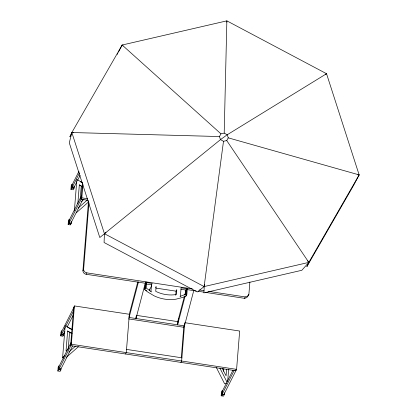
<?xml version="1.0" encoding="UTF-8"?>
<svg xmlns="http://www.w3.org/2000/svg" width="417" height="417" viewBox="0 0 417 417"><rect width="100%" height="100%" fill="white"/><g stroke="black" fill="none" stroke-linecap="round" stroke-linejoin="round"><path stroke-width="0.63" d="M224.2 133.117L220.958 133.841L219.436 136.547L220.494 139.612L223.502 141.285L226.739 140.565L228.266 137.85L227.213 134.769L224.2 133.117L226.858 20.85L122.16 45.02L71.839 132.523L69.874 136.792L71.818 133.404M226.78 22.148L226.858 20.85L326.537 73.715L359.141 174.9L353.924 184.825L306.855 266.666L308.825 262.397L359.141 174.9L228.266 137.85M68.143 224.544L68.44 220.807L69.144 219.41L68.847 223.152L68.143 224.544L70.452 224.899L71.156 223.502L71.307 221.63M70.963 189.417L71.265 185.674L71.969 184.283L71.667 188.02L70.963 189.417L73.277 189.766L73.981 188.375L74.127 186.503M68.612 222.402L68.456 224.315L81.831 197.84L82.91 184.429M71.385 187.911L71.536 185.992M76.916 181.697L73.705 188.057L71.985 187.791L72.24 184.601L78.954 171.309M57.859 370.989L58.156 367.252L58.86 365.855L58.562 369.598L57.859 370.989L60.168 371.344L60.872 369.947L60.971 368.701M60.679 335.862L60.981 332.12L61.685 330.728L61.382 334.465L60.679 335.862L62.993 336.211L63.697 334.82L63.848 332.948M60.997 335.633L61.101 334.356M72.563 345.943L60.601 369.629L58.88 369.368L59.136 366.173L71.099 342.487L70.895 345.041M63.42 334.502L61.7 334.241L61.956 331.046L73.924 307.355L73.819 308.632M73.705 188.057L73.809 186.774M60.601 369.629L60.7 368.352M74.367 210.835L76.879 179.539L82.592 182.672M63.587 358.266L62.618 357.588L65.188 325.651L72.61 329.722M77.828 203.6L79.334 184.893L82.097 186.404M72.058 333.428L67.637 331.004L66.032 351.005L68.419 348.893M68.279 348.492L69.576 332.359L67.637 331.004M80.236 199.149L81.268 186.248L79.334 184.893M82.41 183.266L81.127 199.232L88.154 200.301M235.991 369.472L235.886 370.749L70.629 345.646L73.71 307.324L74.414 305.932L129.359 314.277L126.278 352.6L125.574 353.997M70.629 345.646L71.333 344.254L74.414 305.932M145.997 283.357L86.126 274.266A3.524 3.159 26.8 0 1 82.936 270.55L88.534 200.931M82.936 270.55L83.64 269.153L88.977 202.761M144.819 289.643L145.335 283.258L146.039 281.866L145.523 288.251L144.819 289.643L147.733 292.015L154.207 295.877A35.236 31.588 26.8 0 0 175.984 299.187L182.917 297.357L186.133 295.919L186.837 294.527L187.353 288.142M150.954 291.493L151.491 284.827L152.195 283.435L146.664 282.596L146.231 288.017L151.512 291.963M175.729 295.283L176.063 291.16L176.766 289.763L176.386 294.48L175.838 294.59A31.708 28.424 26.8 0 1 156.245 291.613L155.729 291.342L156.109 286.625L155.64 287.558M180.41 296.305L181.093 287.824L186.623 288.663L186.185 294.089L179.988 296.44M185.534 294.882L185.919 290.06L186.623 288.663M186.133 295.919L186.237 294.642M181.296 357.932L183.866 325.995M184.616 323.962L181.64 361.007L180.936 362.404M221.177 395.801L221.479 392.058L222.183 390.666L221.88 394.404L221.177 395.801L223.491 396.15L224.195 394.758L224.341 392.887M221.646 393.653L221.495 395.571L222.642 395.743M223.559 371.292L223.767 368.711M184.721 322.685L239.671 331.03L236.59 369.358L223.919 394.44L222.198 394.174L222.454 390.984L232.962 370.181M226.593 369.389L226.077 375.837L222.251 368.289M227.687 381.247L228.662 369.108M205.227 292.353L244.498 298.322A5.03 4.509 26.8 0 0 248.193 295.648L248.897 294.256L249.882 282.007M193.837 290.268L184.465 325.88L129.103 317.473L129.473 313.506L137.792 281.892M145.361 282.908L135.989 318.515L136.203 316.248M185.143 296.096L177.579 324.833L177.95 320.866L184.47 296.08M128.4 318.864L183.761 327.272L184.465 325.88L184.674 323.613M204.34 284.634L203.918 292.885L301.845 270.279L308.825 262.397L226.739 140.565M223.502 141.285L204.127 286.573L197.314 291.957L104.073 242.512L104.443 233.708L71.839 132.523L219.436 136.547M135.989 318.515L136.296 316.592M177.579 324.833L178.596 318.416M184.465 325.88L184.767 323.952M144.663 288.981L145.038 287.204M149.62 289.044L149.369 290.232L151.72 285.577M129.103 317.473L138.475 281.861M184.799 294.84L186.107 289.878M185.471 294.845L185.8 293.599M71.985 187.791L79.574 172.768M77.499 180.545L80.127 175.343M81.383 196.042L69.42 219.728L69.159 222.923L70.885 223.184M70.181 224.575L82.847 199.498M86.126 274.266L86.83 272.869A3.524 3.159 26.8 0 1 83.64 269.153M61.7 334.241L65.203 327.303M65.787 326.151L73.668 310.55M62.717 335.893L64.88 331.614M67.215 326.991L73.053 315.434M58.88 369.368L70.843 345.683M244.498 298.322L245.201 296.925A5.03 4.509 26.8 0 0 248.897 294.256M222.198 394.174L234.166 370.489M117.229 54.398L117.808 53.293M118.386 52.193L122.16 45.02L220.958 133.841M81.544 201.515L83.932 199.404M78.135 208.099L87.205 200.077M76.254 212.832L88.665 201.854M62.618 357.588L65.005 355.477M68.826 352.099L75.508 346.188M66.465 357.254L78.401 346.699M358.213 175.666L359.141 174.9L357.875 174.634M105.991 232.524L99.799 237.534L69.3 142.89L71.839 132.523L73.783 132.689M325.458 74.44L326.537 73.715L227.213 134.769L220.494 139.612L104.443 233.708L204.127 286.573L308.825 262.397L307.642 260.844M226.358 383.405L224.601 383.776L216.36 367.518M71.667 188.02L73.981 188.375M81.831 197.84L87.58 198.716M68.847 223.152L71.156 223.502M86.83 272.869L192.409 288.908M199.493 289.982L203.996 290.67M208.505 291.353L245.201 296.925M187.197 289.617L196.209 290.988M198.143 291.28L203.939 292.161M145.96 283.987L151.491 284.827M181.004 289.315L185.919 290.06M156.031 288.116L176.063 291.16M136.442 315.351L178.283 321.71M61.382 334.465L63.697 334.82M126.539 349.41L181.901 357.817M71.333 344.254L236.59 369.358M58.562 369.598L60.872 369.947M221.88 394.404L224.195 394.758M145.778 290.607L146.753 290.863M80.533 181.833L81.675 182.458M81.268 186.248L82.373 186.852M67.695 327.319L71.119 329.201M69.576 332.359L71.781 333.569M122.16 45.02L123.062 45.953M219.879 368.065L226.942 381.998"/></g></svg>
